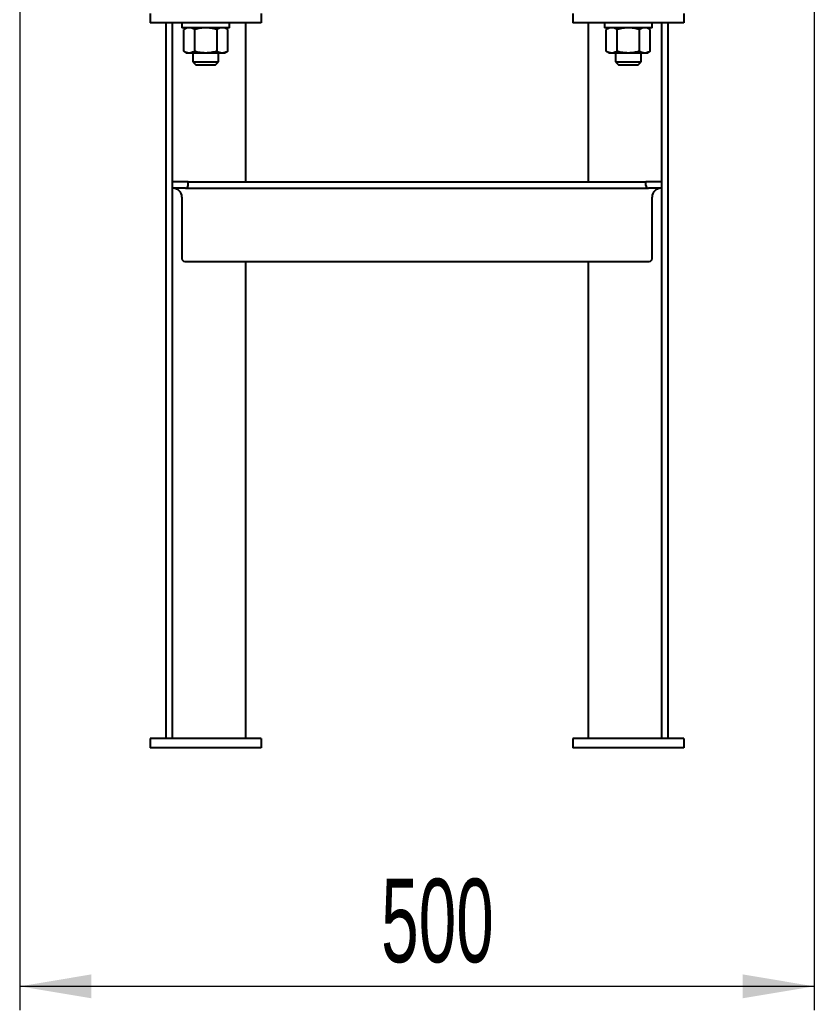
# Model space of a CAD drawing. Header units: millimetres. Extents: x 8 to 420, y -1 to 292.
# Drawn here: x 341.79 to 375.13, y 156.59 to 198.12 of the extents above; entities that cross this region are included whole.
import ezdxf

# ---------------------------------------------------------------- set-up
doc = ezdxf.new("R2010")
doc.units = ezdxf.units.MM
doc.styles.add('SLDTEXTSTYLE4', font='TXT', dxfattribs={"width": 0.605})
doc.dimstyles.new('SLDDIMSTYLE0', dxfattribs={"dimtxt": 3.5, "dimasz": 3, "dimexe": 0, "dimexo": 0.0625, "dimgap": 0.875, "dimtad": 2, "dimdec": 3, "dimlfac": 15, "dimrnd": 1e-09, "dimzin": 12, "dimdsep": 46, "dimtxsty": 'SLDTEXTSTYLE4', "dimsah": 1, "dimcen": 0.09, "dimadec": 0, "dimazin": 3, "dimtfac": 1, "dimtdec": 3, "dimtofl": 0, "dimtmove": 0, "dimatfit": 3, "dimfxl": 0, "dimfrac": 2, "dimtolj": 1, "dimtzin": 12, "dimarcsym": 0})

# ---------------------------------------------------------------- blocks, each defined once
blk = doc.blocks.new('_D_12')
at = {"color": 7, "linetype": 'Continuous', "lineweight": 0}
for p, q in [((341.795, 200.923), (341.795, 156.59)), ((375.128, 200.923), (375.128, 156.59)), ((375.128, 157.59), (341.795, 157.59))]:
    blk.add_line(p, q, dxfattribs=at)
at = {"color": 7, "linetype": 'Continuous', "lineweight": 18}
for points in [[(341.795, 157.59), (344.795, 157.09), (344.795, 158.09)], [(375.128, 157.59), (372.128, 158.09), (372.128, 157.09)]]:
    blk.add_solid(points, dxfattribs=at)
at = {"color": 7, "linetype": 'Continuous', "lineweight": 18, "insert": (356.957, 162.102), "char_height": 3.5, "attachment_point": 1, "style": 'SLDTEXTSTYLE4'}
blk.add_mtext('500', dxfattribs=at)

msp = doc.modelspace()

# ---------------------------------------------------------------- linework, layer by layer
at = {"color": 7, "linetype": 'Continuous', "lineweight": 25}
for p, q in [((347.261227, 198.389827), (347.261227, 197.989827)), ((351.927894, 198.389827), (351.927894, 197.989827)), ((364.994561, 198.389827), (364.994561, 197.989827)), ((369.661227, 198.389827), (369.661227, 197.989827)), ((351.927894, 197.989827), (347.261227, 197.989827)), ((347.927894, 197.989827), (347.927894, 167.989827)), ((348.194561, 197.989827), (348.194561, 167.989827)), ((348.594561, 197.989827), (348.594561, 197.789827)), ((349.594561, 197.789827), (348.594561, 197.789827)), ((348.794561, 197.789827), (348.6708, 197.718374)), ((348.6708, 196.80128), (348.6708, 197.718374)), ((349.132681, 196.80128), (349.132681, 197.718374)), ((350.594561, 197.789827), (349.594561, 197.789827)), ((350.056441, 197.718374), (350.056441, 196.80128)), ((350.518321, 197.718374), (350.394561, 197.789827)), ((350.518321, 196.80128), (350.518321, 197.718374)), ((350.594561, 197.789827), (350.594561, 197.989827)), ((351.261227, 197.989827), (351.261227, 191.323161)), ((369.661227, 197.989827), (364.994561, 197.989827)), ((365.661227, 191.323161), (365.661227, 197.989827)), ((366.327894, 197.989827), (366.327894, 197.789827)), ((367.327894, 197.789827), (366.327894, 197.789827)), ((366.527894, 197.789827), (366.404134, 197.718374)), ((366.404134, 196.80128), (366.404134, 197.718374)), ((366.866014, 196.80128), (366.866014, 197.718374)), ((368.327894, 197.789827), (367.327894, 197.789827)), ((367.789774, 197.718374), (367.789774, 196.80128)), ((368.251655, 197.718374), (368.127894, 197.789827)), ((368.251655, 196.80128), (368.251655, 197.718374)), ((368.327894, 197.789827), (368.327894, 197.989827)), ((368.727894, 167.989827), (368.727894, 197.989827)), ((368.994561, 167.989827), (368.994561, 197.989827)), ((348.6708, 196.80128), (348.794561, 196.729827)), ((348.901741, 196.729827), (348.794561, 196.729827)), ((349.594561, 196.729827), (348.901741, 196.729827)), ((349.061227, 196.729827), (349.061227, 196.356494)), ((350.287381, 196.729827), (349.594561, 196.729827)), ((350.127894, 196.356494), (350.127894, 196.729827)), ((350.394561, 196.729827), (350.287381, 196.729827)), ((350.394561, 196.729827), (350.518321, 196.80128)), ((366.404134, 196.80128), (366.527894, 196.729827)), ((366.635074, 196.729827), (366.527894, 196.729827)), ((367.327894, 196.729827), (366.635074, 196.729827)), ((366.794561, 196.729827), (366.794561, 196.356494)), ((368.020714, 196.729827), (367.327894, 196.729827)), ((367.861227, 196.356494), (367.861227, 196.729827)), ((368.127894, 196.729827), (368.020714, 196.729827)), ((368.127894, 196.729827), (368.251655, 196.80128)), ((349.061227, 196.356494), (349.194561, 196.223161)), ((349.061227, 196.356494), (350.127894, 196.356494)), ((349.994561, 196.223161), (349.194561, 196.223161)), ((349.994561, 196.223161), (350.127894, 196.356494)), ((366.794561, 196.356494), (366.927894, 196.223161)), ((366.794561, 196.356494), (367.861227, 196.356494)), ((367.727894, 196.223161), (366.927894, 196.223161)), ((367.727894, 196.223161), (367.861227, 196.356494)), ((348.861227, 191.323161), (348.194561, 191.323161)), ((348.741227, 191.056494), (348.194561, 191.056494)), ((348.741227, 191.056494), (368.181227, 191.056494)), ((348.861227, 191.176494), (348.861227, 191.323161)), ((348.861227, 191.323161), (368.061227, 191.323161)), ((368.061227, 191.176494), (368.061227, 191.323161)), ((368.727894, 191.323161), (368.061227, 191.323161)), ((368.727894, 191.056494), (368.181227, 191.056494)), ((348.594561, 190.689827), (348.594561, 188.109827)), ((368.327894, 188.109827), (368.327894, 190.689827)), ((348.714561, 187.989827), (368.207894, 187.989827)), ((351.261227, 187.989827), (351.261227, 167.989827)), ((365.661227, 167.989827), (365.661227, 187.989827)), ((347.261227, 167.989827), (347.261227, 167.589827)), ((351.927894, 167.989827), (347.261227, 167.989827)), ((351.927894, 167.989827), (351.927894, 167.589827)), ((369.661227, 167.989827), (364.994561, 167.989827)), ((364.994561, 167.989827), (364.994561, 167.589827)), ((369.661227, 167.989827), (369.661227, 167.589827)), ((351.927894, 167.589827), (347.261227, 167.589827)), ((369.661227, 167.589827), (364.994561, 167.589827))]:
    msp.add_line(p, q, dxfattribs=at)
for centre, radius, start, end in [((348.227894, 190.689827), 0.366667, 0, 90), ((348.741227, 191.176494), 0.12, 270, 0), ((368.181227, 191.176494), 0.12, 180, 270), ((368.694561, 190.689827), 0.366667, 90, 180), ((348.714561, 188.109827), 0.12, 180, 270), ((368.207894, 188.109827), 0.12, 270, 0)]:
    msp.add_arc(centre, radius, start, end, dxfattribs=at)
for points, knots in [([(348.901741, 197.789827), (348.863044, 197.786227), (348.784791, 197.778946), (348.709074, 197.738712), (348.6708, 197.718374)], [0, 0, 0, 0, 0.494510729, 1, 1, 1, 1]), ([(349.132681, 197.718374), (349.095175, 197.738345), (349.019476, 197.778653), (348.941223, 197.78608), (348.901741, 197.789827)], [0, 0, 0, 0, 0.495457963, 1, 1, 1, 1]), ([(349.594561, 197.789827), (349.517167, 197.786227), (349.360662, 197.778946), (349.209229, 197.738712), (349.132681, 197.718374)], [0, 0, 0, 0, 0.494510729, 1, 1, 1, 1]), ([(350.056441, 197.718374), (349.98143, 197.738345), (349.830032, 197.778653), (349.673525, 197.78608), (349.594561, 197.789827)], [0, 0, 0, 0, 0.4954579635, 1, 1, 1, 1]), ([(350.287381, 197.789827), (350.248684, 197.786227), (350.170432, 197.778946), (350.094715, 197.738712), (350.056441, 197.718374)], [0, 0, 0, 0, 0.494510729, 1, 1, 1, 1]), ([(350.518321, 197.718374), (350.480816, 197.738345), (350.405117, 197.778653), (350.326863, 197.78608), (350.287381, 197.789827)], [0, 0, 0, 0, 0.4954579635, 1, 1, 1, 1]), ([(366.635074, 197.789827), (366.596377, 197.786227), (366.518125, 197.778946), (366.442408, 197.738712), (366.404134, 197.718374)], [0, 0, 0, 0, 0.494510729, 1, 1, 1, 1]), ([(366.866014, 197.718374), (366.828508, 197.738345), (366.752809, 197.778653), (366.674556, 197.78608), (366.635074, 197.789827)], [0, 0, 0, 0, 0.495457963, 1, 1, 1, 1]), ([(367.327894, 197.789827), (367.250501, 197.786227), (367.093996, 197.778946), (366.942562, 197.738712), (366.866014, 197.718374)], [0, 0, 0, 0, 0.494510729, 1, 1, 1, 1]), ([(367.789774, 197.718374), (367.714763, 197.738345), (367.563365, 197.778653), (367.406858, 197.78608), (367.327894, 197.789827)], [0, 0, 0, 0, 0.4954579635, 1, 1, 1, 1]), ([(368.020714, 197.789827), (367.982018, 197.786227), (367.903765, 197.778946), (367.828048, 197.738712), (367.789774, 197.718374)], [0, 0, 0, 0, 0.494510729, 1, 1, 1, 1]), ([(368.251655, 197.718374), (368.214149, 197.738345), (368.13845, 197.778653), (368.060197, 197.78608), (368.020714, 197.789827)], [0, 0, 0, 0, 0.4954579635, 1, 1, 1, 1]), ([(348.901741, 196.729827), (348.863044, 196.733428), (348.784791, 196.740709), (348.709074, 196.780943), (348.6708, 196.80128)], [0, 0, 0, 0, 0.494510723, 1, 1, 1, 1]), ([(349.132681, 196.80128), (349.095175, 196.781309), (349.019476, 196.741001), (348.941223, 196.733574), (348.901741, 196.729827)], [0, 0, 0, 0, 0.495457967, 1, 1, 1, 1]), ([(349.594561, 196.729827), (349.517167, 196.733428), (349.360662, 196.740709), (349.209229, 196.780943), (349.132681, 196.80128)], [0, 0, 0, 0, 0.494510729, 1, 1, 1, 1]), ([(350.056441, 196.80128), (349.98143, 196.781309), (349.830032, 196.741001), (349.673525, 196.733574), (349.594561, 196.729827)], [0, 0, 0, 0, 0.495457962, 1, 1, 1, 1]), ([(350.287381, 196.729827), (350.248684, 196.733428), (350.170432, 196.740709), (350.094715, 196.780943), (350.056441, 196.80128)], [0, 0, 0, 0, 0.4945107228, 1, 1, 1, 1]), ([(350.518321, 196.80128), (350.480816, 196.781309), (350.405117, 196.741001), (350.326863, 196.733574), (350.287381, 196.729827)], [0, 0, 0, 0, 0.495457962, 1, 1, 1, 1]), ([(366.635074, 196.729827), (366.596377, 196.733428), (366.518125, 196.740709), (366.442408, 196.780943), (366.404134, 196.80128)], [0, 0, 0, 0, 0.494510723, 1, 1, 1, 1]), ([(366.866014, 196.80128), (366.828508, 196.781309), (366.752809, 196.741001), (366.674556, 196.733574), (366.635074, 196.729827)], [0, 0, 0, 0, 0.495457967, 1, 1, 1, 1]), ([(367.327894, 196.729827), (367.250501, 196.733428), (367.093996, 196.740709), (366.942562, 196.780943), (366.866014, 196.80128)], [0, 0, 0, 0, 0.494510729, 1, 1, 1, 1]), ([(367.789774, 196.80128), (367.714763, 196.781309), (367.563365, 196.741001), (367.406858, 196.733574), (367.327894, 196.729827)], [0, 0, 0, 0, 0.495457962, 1, 1, 1, 1]), ([(368.020714, 196.729827), (367.982018, 196.733428), (367.903765, 196.740709), (367.828048, 196.780943), (367.789774, 196.80128)], [0, 0, 0, 0, 0.4945107228, 1, 1, 1, 1]), ([(368.251655, 196.80128), (368.214149, 196.781309), (368.13845, 196.741001), (368.060197, 196.733574), (368.020714, 196.729827)], [0, 0, 0, 0, 0.495457962, 1, 1, 1, 1])]:
    msp.add_open_spline(points, degree=3, knots=knots, dxfattribs=at)

# ---------------------------------------------------------------- dimensions: what is measured, and where the dimension line sits
at = {"color": 7, "linetype": 'Continuous', "lineweight": 18}
dim = msp.add_linear_dim(base=(341.794561, 157.589827), p1=(375.127894, 200.923161), p2=(341.794561, 200.923161), dimstyle='SLDDIMSTYLE0', dxfattribs=at)
dim.commit()
dim.dimension.update_dxf_attribs({"geometry": '_D_12', "text_midpoint": (360.245249, 157.589827), "dimtype": 160})

doc.saveas('drawing.dxf')
